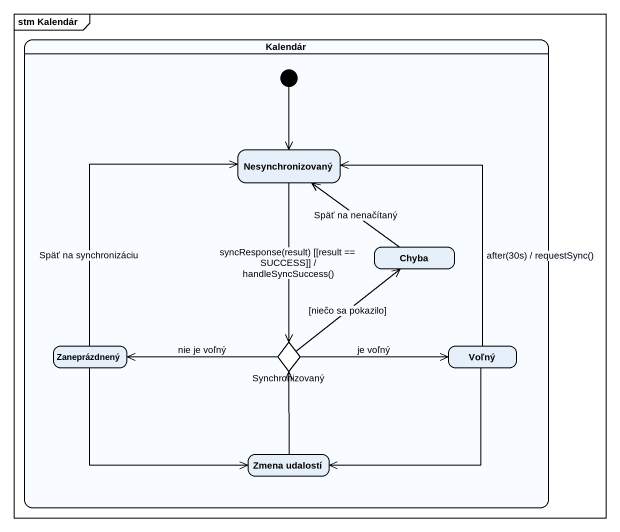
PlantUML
@startuml
mainframe stm Kalendár
hide empty description
state Kalendár {
  state Nesynchronizovaný
  state Chyba
  state Zaneprázdnený
  state Synchronizovaný <<choice>>
  state Voľný
  state "Zmena udalostí" as Zmena_udalostí
  [*] --> Nesynchronizovaný
}
Nesynchronizovaný --> Synchronizovaný : syncResponse(result) ~[~[result == SUCCESS]] / handleSyncSuccess()
Chyba -up-> Nesynchronizovaný : Späť na nenačítaný
Zaneprázdnený -up-> Nesynchronizovaný : Späť na synchronizáciu
Zaneprázdnený -right-> Zmena_udalostí
Synchronizovaný -up-> Chyba : [niečo sa pokazilo]
Synchronizovaný -left-> Zaneprázdnený : nie je voľný
Synchronizovaný -right-> Voľný : je voľný
Voľný -up-> Nesynchronizovaný : after(30s) / requestSync()
Voľný -left-> Zmena_udalostí
Zmena_udalostí -up-> Synchronizovaný
@enduml
